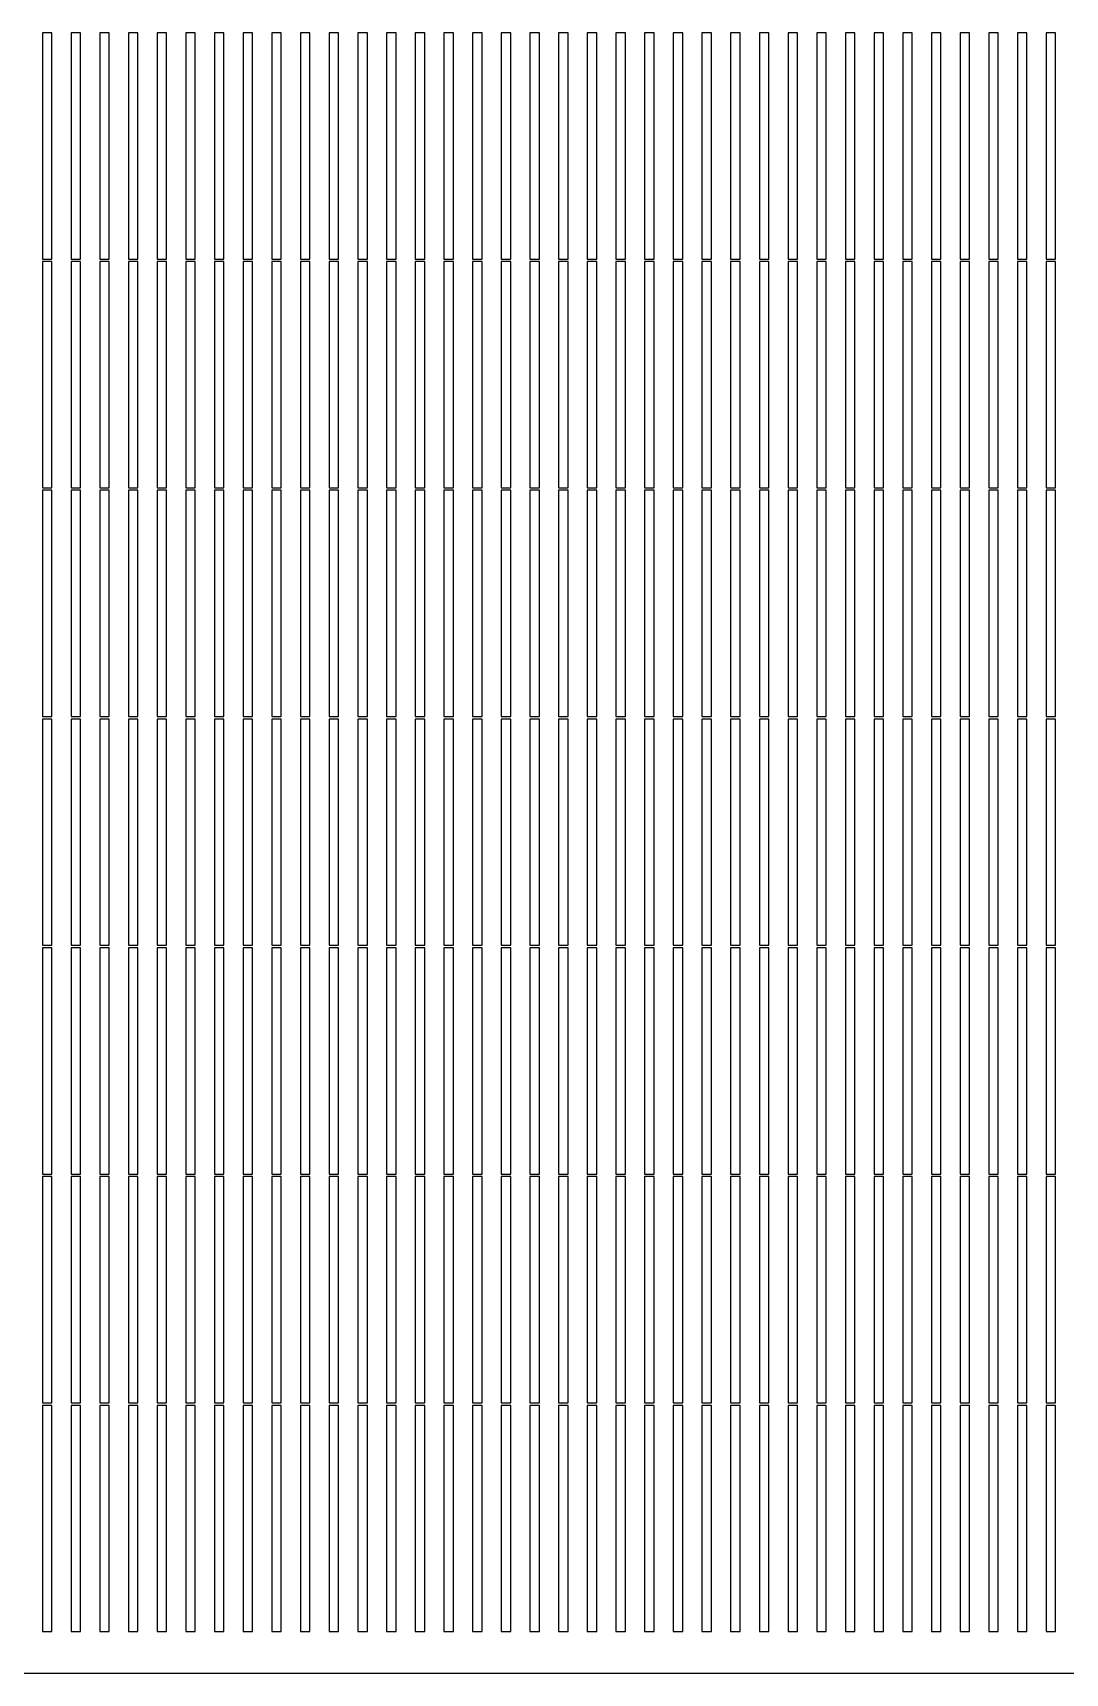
# Model space of a CAD drawing. Header units: metres. Extents: x 570524 to 572472, y 4163279 to 4164690.
# Drawn here: x 571726.2 to 571974.7, y 4163279 to 4163673.7 of the extents above; entities that cross this region are included whole.
import ezdxf

# ---------------------------------------------------------------- set-up
doc = ezdxf.new("R2010")
doc.units = ezdxf.units.M

msp = doc.modelspace()

# ---------------------------------------------------------------- linework, layer by layer
at = {"layer": 'BOUNDARY'}
msp.add_line((570524.239, 4163279.036), (572439.442, 4163279.036), dxfattribs=at)
at = {"layer": 'PV_TABLE'}
for p, q in [((571730.739, 4163673.655), (571728.461, 4163673.655)), ((571728.461, 4163673.655), (571728.461, 4163619.225)), ((571730.739, 4163619.225), (571730.739, 4163673.655)), ((571737.649, 4163673.655), (571735.371, 4163673.655)), ((571735.371, 4163673.655), (571735.371, 4163619.225)), ((571737.649, 4163619.225), (571737.649, 4163673.655)), ((571744.549, 4163673.655), (571742.271, 4163673.655)), ((571742.271, 4163673.655), (571742.271, 4163619.225)), ((571744.549, 4163619.225), (571744.549, 4163673.655)), ((571751.449, 4163673.655), (571749.171, 4163673.655)), ((571749.171, 4163673.655), (571749.171, 4163619.225)), ((571751.449, 4163619.225), (571751.449, 4163673.655)), ((571758.349, 4163673.655), (571756.071, 4163673.655)), ((571756.071, 4163673.655), (571756.071, 4163619.225)), ((571758.349, 4163619.225), (571758.349, 4163673.655)), ((571765.259, 4163673.655), (571762.981, 4163673.655)), ((571762.981, 4163673.655), (571762.981, 4163619.225)), ((571765.259, 4163619.225), (571765.259, 4163673.655)), ((571772.159, 4163673.655), (571769.881, 4163673.655)), ((571769.881, 4163673.655), (571769.881, 4163619.225)), ((571772.159, 4163619.225), (571772.159, 4163673.655)), ((571779.059, 4163673.655), (571776.781, 4163673.655)), ((571776.781, 4163673.655), (571776.781, 4163619.225)), ((571779.059, 4163619.225), (571779.059, 4163673.655)), ((571785.969, 4163673.655), (571783.691, 4163673.655)), ((571783.691, 4163673.655), (571783.691, 4163619.225)), ((571785.969, 4163619.225), (571785.969, 4163673.655)), ((571792.869, 4163673.655), (571790.591, 4163673.655)), ((571790.591, 4163673.655), (571790.591, 4163619.225)), ((571792.869, 4163619.225), (571792.869, 4163673.655)), ((571799.769, 4163673.655), (571797.491, 4163673.655)), ((571797.491, 4163673.655), (571797.491, 4163619.225)), ((571799.769, 4163619.225), (571799.769, 4163673.655)), ((571806.679, 4163673.655), (571804.401, 4163673.655)), ((571804.401, 4163673.655), (571804.401, 4163619.225)), ((571806.679, 4163619.225), (571806.679, 4163673.655)), ((571813.579, 4163673.655), (571811.301, 4163673.655)), ((571811.301, 4163673.655), (571811.301, 4163619.225)), ((571813.579, 4163619.225), (571813.579, 4163673.655)), ((571820.479, 4163673.655), (571818.201, 4163673.655)), ((571818.201, 4163673.655), (571818.201, 4163619.225)), ((571820.479, 4163619.225), (571820.479, 4163673.655)), ((571827.379, 4163673.655), (571825.101, 4163673.655)), ((571825.101, 4163673.655), (571825.101, 4163619.225)), ((571827.379, 4163619.225), (571827.379, 4163673.655)), ((571834.289, 4163673.655), (571832.011, 4163673.655)), ((571832.011, 4163673.655), (571832.011, 4163619.225)), ((571834.289, 4163619.225), (571834.289, 4163673.655)), ((571841.189, 4163673.655), (571838.911, 4163673.655)), ((571838.911, 4163673.655), (571838.911, 4163619.225)), ((571841.189, 4163619.225), (571841.189, 4163673.655)), ((571848.089, 4163673.655), (571845.811, 4163673.655)), ((571845.811, 4163673.655), (571845.811, 4163619.225)), ((571848.089, 4163619.225), (571848.089, 4163673.655)), ((571854.999, 4163673.655), (571852.721, 4163673.655)), ((571852.721, 4163673.655), (571852.721, 4163619.225)), ((571854.999, 4163619.225), (571854.999, 4163673.655)), ((571861.899, 4163673.655), (571859.621, 4163673.655)), ((571859.621, 4163673.655), (571859.621, 4163619.225)), ((571861.899, 4163619.225), (571861.899, 4163673.655)), ((571868.799, 4163673.655), (571866.521, 4163673.655)), ((571866.521, 4163673.655), (571866.521, 4163619.225)), ((571868.799, 4163619.225), (571868.799, 4163673.655)), ((571875.709, 4163673.655), (571873.431, 4163673.655)), ((571873.431, 4163673.655), (571873.431, 4163619.225)), ((571875.709, 4163619.225), (571875.709, 4163673.655)), ((571882.609, 4163673.655), (571880.331, 4163673.655)), ((571880.331, 4163673.655), (571880.331, 4163619.225)), ((571882.609, 4163619.225), (571882.609, 4163673.655)), ((571889.509, 4163673.655), (571887.231, 4163673.655)), ((571887.231, 4163673.655), (571887.231, 4163619.225)), ((571889.509, 4163619.225), (571889.509, 4163673.655)), ((571896.409, 4163673.655), (571894.131, 4163673.655)), ((571894.131, 4163673.655), (571894.131, 4163619.225)), ((571896.409, 4163619.225), (571896.409, 4163673.655)), ((571903.319, 4163673.655), (571901.041, 4163673.655)), ((571901.041, 4163673.655), (571901.041, 4163619.225)), ((571903.319, 4163619.225), (571903.319, 4163673.655)), ((571910.219, 4163673.655), (571907.941, 4163673.655)), ((571907.941, 4163673.655), (571907.941, 4163619.225)), ((571910.219, 4163619.225), (571910.219, 4163673.655)), ((571917.119, 4163673.655), (571914.841, 4163673.655)), ((571914.841, 4163673.655), (571914.841, 4163619.225)), ((571917.119, 4163619.225), (571917.119, 4163673.655)), ((571924.029, 4163673.655), (571921.751, 4163673.655)), ((571921.751, 4163673.655), (571921.751, 4163619.225)), ((571924.029, 4163619.225), (571924.029, 4163673.655)), ((571930.929, 4163673.655), (571928.651, 4163673.655)), ((571928.651, 4163673.655), (571928.651, 4163619.225)), ((571930.929, 4163619.225), (571930.929, 4163673.655)), ((571937.829, 4163673.655), (571935.551, 4163673.655)), ((571935.551, 4163673.655), (571935.551, 4163619.225)), ((571937.829, 4163619.225), (571937.829, 4163673.655)), ((571944.739, 4163673.655), (571942.461, 4163673.655)), ((571942.461, 4163673.655), (571942.461, 4163619.225)), ((571944.739, 4163619.225), (571944.739, 4163673.655)), ((571951.639, 4163673.655), (571949.361, 4163673.655)), ((571949.361, 4163673.655), (571949.361, 4163619.225)), ((571951.639, 4163619.225), (571951.639, 4163673.655)), ((571958.539, 4163673.655), (571956.261, 4163673.655)), ((571956.261, 4163673.655), (571956.261, 4163619.225)), ((571958.539, 4163619.225), (571958.539, 4163673.655)), ((571965.449, 4163673.655), (571963.171, 4163673.655)), ((571963.171, 4163673.655), (571963.171, 4163619.225)), ((571965.449, 4163619.225), (571965.449, 4163673.655)), ((571972.349, 4163673.655), (571970.071, 4163673.655)), ((571970.071, 4163673.655), (571970.071, 4163619.225)), ((571972.349, 4163619.225), (571972.349, 4163673.655)), ((571728.461, 4163619.225), (571730.739, 4163619.225)), ((571730.739, 4163618.625), (571728.461, 4163618.625)), ((571728.461, 4163618.625), (571728.461, 4163564.195)), ((571730.739, 4163564.195), (571730.739, 4163618.625)), ((571735.371, 4163619.225), (571737.649, 4163619.225)), ((571737.649, 4163618.625), (571735.371, 4163618.625)), ((571735.371, 4163618.625), (571735.371, 4163564.195)), ((571737.649, 4163564.195), (571737.649, 4163618.625)), ((571742.271, 4163619.225), (571744.549, 4163619.225)), ((571744.549, 4163618.625), (571742.271, 4163618.625)), ((571742.271, 4163618.625), (571742.271, 4163564.195)), ((571744.549, 4163564.195), (571744.549, 4163618.625)), ((571749.171, 4163619.225), (571751.449, 4163619.225)), ((571751.449, 4163618.625), (571749.171, 4163618.625)), ((571749.171, 4163618.625), (571749.171, 4163564.195)), ((571751.449, 4163564.195), (571751.449, 4163618.625)), ((571756.071, 4163619.225), (571758.349, 4163619.225)), ((571758.349, 4163618.625), (571756.071, 4163618.625)), ((571756.071, 4163618.625), (571756.071, 4163564.195)), ((571758.349, 4163564.195), (571758.349, 4163618.625)), ((571762.981, 4163619.225), (571765.259, 4163619.225)), ((571765.259, 4163618.625), (571762.981, 4163618.625)), ((571762.981, 4163618.625), (571762.981, 4163564.195)), ((571765.259, 4163564.195), (571765.259, 4163618.625)), ((571769.881, 4163619.225), (571772.159, 4163619.225)), ((571772.159, 4163618.625), (571769.881, 4163618.625)), ((571769.881, 4163618.625), (571769.881, 4163564.195)), ((571772.159, 4163564.195), (571772.159, 4163618.625)), ((571776.781, 4163619.225), (571779.059, 4163619.225)), ((571779.059, 4163618.625), (571776.781, 4163618.625)), ((571776.781, 4163618.625), (571776.781, 4163564.195)), ((571779.059, 4163564.195), (571779.059, 4163618.625)), ((571783.691, 4163619.225), (571785.969, 4163619.225)), ((571785.969, 4163618.625), (571783.691, 4163618.625)), ((571783.691, 4163618.625), (571783.691, 4163564.195)), ((571785.969, 4163564.195), (571785.969, 4163618.625)), ((571790.591, 4163619.225), (571792.869, 4163619.225)), ((571792.869, 4163618.625), (571790.591, 4163618.625)), ((571790.591, 4163618.625), (571790.591, 4163564.195)), ((571792.869, 4163564.195), (571792.869, 4163618.625)), ((571797.491, 4163619.225), (571799.769, 4163619.225)), ((571799.769, 4163618.625), (571797.491, 4163618.625)), ((571797.491, 4163618.625), (571797.491, 4163564.195)), ((571799.769, 4163564.195), (571799.769, 4163618.625)), ((571804.401, 4163619.225), (571806.679, 4163619.225)), ((571806.679, 4163618.625), (571804.401, 4163618.625)), ((571804.401, 4163618.625), (571804.401, 4163564.195)), ((571806.679, 4163564.195), (571806.679, 4163618.625)), ((571811.301, 4163619.225), (571813.579, 4163619.225)), ((571813.579, 4163618.625), (571811.301, 4163618.625)), ((571811.301, 4163618.625), (571811.301, 4163564.195)), ((571813.579, 4163564.195), (571813.579, 4163618.625)), ((571818.201, 4163619.225), (571820.479, 4163619.225)), ((571820.479, 4163618.625), (571818.201, 4163618.625)), ((571818.201, 4163618.625), (571818.201, 4163564.195)), ((571820.479, 4163564.195), (571820.479, 4163618.625)), ((571825.101, 4163619.225), (571827.379, 4163619.225)), ((571827.379, 4163618.625), (571825.101, 4163618.625)), ((571825.101, 4163618.625), (571825.101, 4163564.195)), ((571827.379, 4163564.195), (571827.379, 4163618.625)), ((571832.011, 4163619.225), (571834.289, 4163619.225)), ((571834.289, 4163618.625), (571832.011, 4163618.625)), ((571832.011, 4163618.625), (571832.011, 4163564.195)), ((571834.289, 4163564.195), (571834.289, 4163618.625)), ((571838.911, 4163619.225), (571841.189, 4163619.225)), ((571841.189, 4163618.625), (571838.911, 4163618.625)), ((571838.911, 4163618.625), (571838.911, 4163564.195)), ((571841.189, 4163564.195), (571841.189, 4163618.625)), ((571845.811, 4163619.225), (571848.089, 4163619.225)), ((571848.089, 4163618.625), (571845.811, 4163618.625)), ((571845.811, 4163618.625), (571845.811, 4163564.195)), ((571848.089, 4163564.195), (571848.089, 4163618.625)), ((571852.721, 4163619.225), (571854.999, 4163619.225)), ((571854.999, 4163618.625), (571852.721, 4163618.625)), ((571852.721, 4163618.625), (571852.721, 4163564.195)), ((571854.999, 4163564.195), (571854.999, 4163618.625)), ((571859.621, 4163619.225), (571861.899, 4163619.225)), ((571861.899, 4163618.625), (571859.621, 4163618.625)), ((571859.621, 4163618.625), (571859.621, 4163564.195)), ((571861.899, 4163564.195), (571861.899, 4163618.625)), ((571866.521, 4163619.225), (571868.799, 4163619.225)), ((571868.799, 4163618.625), (571866.521, 4163618.625)), ((571866.521, 4163618.625), (571866.521, 4163564.195)), ((571868.799, 4163564.195), (571868.799, 4163618.625)), ((571873.431, 4163619.225), (571875.709, 4163619.225)), ((571875.709, 4163618.625), (571873.431, 4163618.625)), ((571873.431, 4163618.625), (571873.431, 4163564.195)), ((571875.709, 4163564.195), (571875.709, 4163618.625)), ((571880.331, 4163619.225), (571882.609, 4163619.225)), ((571882.609, 4163618.625), (571880.331, 4163618.625)), ((571880.331, 4163618.625), (571880.331, 4163564.195)), ((571882.609, 4163564.195), (571882.609, 4163618.625)), ((571887.231, 4163619.225), (571889.509, 4163619.225)), ((571889.509, 4163618.625), (571887.231, 4163618.625)), ((571887.231, 4163618.625), (571887.231, 4163564.195)), ((571889.509, 4163564.195), (571889.509, 4163618.625)), ((571894.131, 4163619.225), (571896.409, 4163619.225)), ((571896.409, 4163618.625), (571894.131, 4163618.625)), ((571894.131, 4163618.625), (571894.131, 4163564.195)), ((571896.409, 4163564.195), (571896.409, 4163618.625)), ((571901.041, 4163619.225), (571903.319, 4163619.225)), ((571903.319, 4163618.625), (571901.041, 4163618.625)), ((571901.041, 4163618.625), (571901.041, 4163564.195)), ((571903.319, 4163564.195), (571903.319, 4163618.625)), ((571907.941, 4163619.225), (571910.219, 4163619.225)), ((571910.219, 4163618.625), (571907.941, 4163618.625)), ((571907.941, 4163618.625), (571907.941, 4163564.195)), ((571910.219, 4163564.195), (571910.219, 4163618.625)), ((571914.841, 4163619.225), (571917.119, 4163619.225)), ((571917.119, 4163618.625), (571914.841, 4163618.625)), ((571914.841, 4163618.625), (571914.841, 4163564.195)), ((571917.119, 4163564.195), (571917.119, 4163618.625)), ((571921.751, 4163619.225), (571924.029, 4163619.225)), ((571924.029, 4163618.625), (571921.751, 4163618.625)), ((571921.751, 4163618.625), (571921.751, 4163564.195)), ((571924.029, 4163564.195), (571924.029, 4163618.625)), ((571928.651, 4163619.225), (571930.929, 4163619.225)), ((571930.929, 4163618.625), (571928.651, 4163618.625)), ((571928.651, 4163618.625), (571928.651, 4163564.195)), ((571930.929, 4163564.195), (571930.929, 4163618.625)), ((571935.551, 4163619.225), (571937.829, 4163619.225)), ((571937.829, 4163618.625), (571935.551, 4163618.625)), ((571935.551, 4163618.625), (571935.551, 4163564.195)), ((571937.829, 4163564.195), (571937.829, 4163618.625)), ((571942.461, 4163619.225), (571944.739, 4163619.225)), ((571944.739, 4163618.625), (571942.461, 4163618.625)), ((571942.461, 4163618.625), (571942.461, 4163564.195)), ((571944.739, 4163564.195), (571944.739, 4163618.625)), ((571949.361, 4163619.225), (571951.639, 4163619.225)), ((571951.639, 4163618.625), (571949.361, 4163618.625)), ((571949.361, 4163618.625), (571949.361, 4163564.195)), ((571951.639, 4163564.195), (571951.639, 4163618.625)), ((571956.261, 4163619.225), (571958.539, 4163619.225)), ((571958.539, 4163618.625), (571956.261, 4163618.625)), ((571956.261, 4163618.625), (571956.261, 4163564.195)), ((571958.539, 4163564.195), (571958.539, 4163618.625)), ((571963.171, 4163619.225), (571965.449, 4163619.225)), ((571965.449, 4163618.625), (571963.171, 4163618.625)), ((571963.171, 4163618.625), (571963.171, 4163564.195)), ((571965.449, 4163564.195), (571965.449, 4163618.625)), ((571970.071, 4163619.225), (571972.349, 4163619.225)), ((571972.349, 4163618.625), (571970.071, 4163618.625)), ((571970.071, 4163618.625), (571970.071, 4163564.195)), ((571972.349, 4163564.195), (571972.349, 4163618.625)), ((571728.461, 4163564.195), (571730.739, 4163564.195)), ((571730.739, 4163563.595), (571728.461, 4163563.595)), ((571728.461, 4163563.595), (571728.461, 4163509.165)), ((571730.739, 4163509.165), (571730.739, 4163563.595)), ((571735.371, 4163564.195), (571737.649, 4163564.195)), ((571737.649, 4163563.595), (571735.371, 4163563.595)), ((571735.371, 4163563.595), (571735.371, 4163509.165)), ((571737.649, 4163509.165), (571737.649, 4163563.595)), ((571742.271, 4163564.195), (571744.549, 4163564.195)), ((571744.549, 4163563.595), (571742.271, 4163563.595)), ((571742.271, 4163563.595), (571742.271, 4163509.165)), ((571744.549, 4163509.165), (571744.549, 4163563.595)), ((571749.171, 4163564.195), (571751.449, 4163564.195)), ((571751.449, 4163563.595), (571749.171, 4163563.595)), ((571749.171, 4163563.595), (571749.171, 4163509.165)), ((571751.449, 4163509.165), (571751.449, 4163563.595)), ((571756.071, 4163564.195), (571758.349, 4163564.195)), ((571758.349, 4163563.595), (571756.071, 4163563.595)), ((571756.071, 4163563.595), (571756.071, 4163509.165)), ((571758.349, 4163509.165), (571758.349, 4163563.595)), ((571762.981, 4163564.195), (571765.259, 4163564.195)), ((571765.259, 4163563.595), (571762.981, 4163563.595)), ((571762.981, 4163563.595), (571762.981, 4163509.165)), ((571765.259, 4163509.165), (571765.259, 4163563.595)), ((571769.881, 4163564.195), (571772.159, 4163564.195)), ((571772.159, 4163563.595), (571769.881, 4163563.595)), ((571769.881, 4163563.595), (571769.881, 4163509.165)), ((571772.159, 4163509.165), (571772.159, 4163563.595)), ((571776.781, 4163564.195), (571779.059, 4163564.195)), ((571779.059, 4163563.595), (571776.781, 4163563.595)), ((571776.781, 4163563.595), (571776.781, 4163509.165)), ((571779.059, 4163509.165), (571779.059, 4163563.595)), ((571783.691, 4163564.195), (571785.969, 4163564.195)), ((571785.969, 4163563.595), (571783.691, 4163563.595)), ((571783.691, 4163563.595), (571783.691, 4163509.165)), ((571785.969, 4163509.165), (571785.969, 4163563.595)), ((571790.591, 4163564.195), (571792.869, 4163564.195)), ((571792.869, 4163563.595), (571790.591, 4163563.595)), ((571790.591, 4163563.595), (571790.591, 4163509.165)), ((571792.869, 4163509.165), (571792.869, 4163563.595)), ((571797.491, 4163564.195), (571799.769, 4163564.195)), ((571799.769, 4163563.595), (571797.491, 4163563.595)), ((571797.491, 4163563.595), (571797.491, 4163509.165)), ((571799.769, 4163509.165), (571799.769, 4163563.595)), ((571804.401, 4163564.195), (571806.679, 4163564.195)), ((571806.679, 4163563.595), (571804.401, 4163563.595)), ((571804.401, 4163563.595), (571804.401, 4163509.165)), ((571806.679, 4163509.165), (571806.679, 4163563.595)), ((571811.301, 4163564.195), (571813.579, 4163564.195)), ((571813.579, 4163563.595), (571811.301, 4163563.595)), ((571811.301, 4163563.595), (571811.301, 4163509.165)), ((571813.579, 4163509.165), (571813.579, 4163563.595)), ((571818.201, 4163564.195), (571820.479, 4163564.195)), ((571820.479, 4163563.595), (571818.201, 4163563.595)), ((571818.201, 4163563.595), (571818.201, 4163509.165)), ((571820.479, 4163509.165), (571820.479, 4163563.595)), ((571825.101, 4163564.195), (571827.379, 4163564.195)), ((571827.379, 4163563.595), (571825.101, 4163563.595)), ((571825.101, 4163563.595), (571825.101, 4163509.165)), ((571827.379, 4163509.165), (571827.379, 4163563.595)), ((571832.011, 4163564.195), (571834.289, 4163564.195)), ((571834.289, 4163563.595), (571832.011, 4163563.595)), ((571832.011, 4163563.595), (571832.011, 4163509.165)), ((571834.289, 4163509.165), (571834.289, 4163563.595)), ((571838.911, 4163564.195), (571841.189, 4163564.195)), ((571841.189, 4163563.595), (571838.911, 4163563.595)), ((571838.911, 4163563.595), (571838.911, 4163509.165)), ((571841.189, 4163509.165), (571841.189, 4163563.595)), ((571845.811, 4163564.195), (571848.089, 4163564.195)), ((571848.089, 4163563.595), (571845.811, 4163563.595)), ((571845.811, 4163563.595), (571845.811, 4163509.165)), ((571848.089, 4163509.165), (571848.089, 4163563.595)), ((571852.721, 4163564.195), (571854.999, 4163564.195)), ((571854.999, 4163563.595), (571852.721, 4163563.595)), ((571852.721, 4163563.595), (571852.721, 4163509.165)), ((571854.999, 4163509.165), (571854.999, 4163563.595)), ((571859.621, 4163564.195), (571861.899, 4163564.195)), ((571861.899, 4163563.595), (571859.621, 4163563.595)), ((571859.621, 4163563.595), (571859.621, 4163509.165)), ((571861.899, 4163509.165), (571861.899, 4163563.595)), ((571866.521, 4163564.195), (571868.799, 4163564.195)), ((571868.799, 4163563.595), (571866.521, 4163563.595)), ((571866.521, 4163563.595), (571866.521, 4163509.165)), ((571868.799, 4163509.165), (571868.799, 4163563.595)), ((571873.431, 4163564.195), (571875.709, 4163564.195)), ((571875.709, 4163563.595), (571873.431, 4163563.595)), ((571873.431, 4163563.595), (571873.431, 4163509.165)), ((571875.709, 4163509.165), (571875.709, 4163563.595)), ((571880.331, 4163564.195), (571882.609, 4163564.195)), ((571882.609, 4163563.595), (571880.331, 4163563.595)), ((571880.331, 4163563.595), (571880.331, 4163509.165)), ((571882.609, 4163509.165), (571882.609, 4163563.595)), ((571887.231, 4163564.195), (571889.509, 4163564.195)), ((571889.509, 4163563.595), (571887.231, 4163563.595)), ((571887.231, 4163563.595), (571887.231, 4163509.165)), ((571889.509, 4163509.165), (571889.509, 4163563.595)), ((571894.131, 4163564.195), (571896.409, 4163564.195)), ((571896.409, 4163563.595), (571894.131, 4163563.595)), ((571894.131, 4163563.595), (571894.131, 4163509.165)), ((571896.409, 4163509.165), (571896.409, 4163563.595)), ((571901.041, 4163564.195), (571903.319, 4163564.195)), ((571903.319, 4163563.595), (571901.041, 4163563.595)), ((571901.041, 4163563.595), (571901.041, 4163509.165)), ((571903.319, 4163509.165), (571903.319, 4163563.595)), ((571907.941, 4163564.195), (571910.219, 4163564.195)), ((571910.219, 4163563.595), (571907.941, 4163563.595)), ((571907.941, 4163563.595), (571907.941, 4163509.165)), ((571910.219, 4163509.165), (571910.219, 4163563.595)), ((571914.841, 4163564.195), (571917.119, 4163564.195)), ((571917.119, 4163563.595), (571914.841, 4163563.595)), ((571914.841, 4163563.595), (571914.841, 4163509.165)), ((571917.119, 4163509.165), (571917.119, 4163563.595)), ((571921.751, 4163564.195), (571924.029, 4163564.195)), ((571924.029, 4163563.595), (571921.751, 4163563.595)), ((571921.751, 4163563.595), (571921.751, 4163509.165)), ((571924.029, 4163509.165), (571924.029, 4163563.595)), ((571928.651, 4163564.195), (571930.929, 4163564.195)), ((571930.929, 4163563.595), (571928.651, 4163563.595)), ((571928.651, 4163563.595), (571928.651, 4163509.165)), ((571930.929, 4163509.165), (571930.929, 4163563.595)), ((571935.551, 4163564.195), (571937.829, 4163564.195)), ((571937.829, 4163563.595), (571935.551, 4163563.595)), ((571935.551, 4163563.595), (571935.551, 4163509.165)), ((571937.829, 4163509.165), (571937.829, 4163563.595)), ((571942.461, 4163564.195), (571944.739, 4163564.195)), ((571944.739, 4163563.595), (571942.461, 4163563.595)), ((571942.461, 4163563.595), (571942.461, 4163509.165)), ((571944.739, 4163509.165), (571944.739, 4163563.595)), ((571949.361, 4163564.195), (571951.639, 4163564.195)), ((571951.639, 4163563.595), (571949.361, 4163563.595)), ((571949.361, 4163563.595), (571949.361, 4163509.165)), ((571951.639, 4163509.165), (571951.639, 4163563.595)), ((571956.261, 4163564.195), (571958.539, 4163564.195)), ((571958.539, 4163563.595), (571956.261, 4163563.595)), ((571956.261, 4163563.595), (571956.261, 4163509.165)), ((571958.539, 4163509.165), (571958.539, 4163563.595)), ((571963.171, 4163564.195), (571965.449, 4163564.195)), ((571965.449, 4163563.595), (571963.171, 4163563.595)), ((571963.171, 4163563.595), (571963.171, 4163509.165)), ((571965.449, 4163509.165), (571965.449, 4163563.595)), ((571970.071, 4163564.195), (571972.349, 4163564.195)), ((571972.349, 4163563.595), (571970.071, 4163563.595)), ((571970.071, 4163563.595), (571970.071, 4163509.165)), ((571972.349, 4163509.165), (571972.349, 4163563.595)), ((571728.461, 4163509.165), (571730.739, 4163509.165)), ((571730.739, 4163508.565), (571728.461, 4163508.565)), ((571728.461, 4163508.565), (571728.461, 4163454.135)), ((571730.739, 4163454.135), (571730.739, 4163508.565)), ((571735.371, 4163509.165), (571737.649, 4163509.165)), ((571737.649, 4163508.565), (571735.371, 4163508.565)), ((571735.371, 4163508.565), (571735.371, 4163454.135)), ((571737.649, 4163454.135), (571737.649, 4163508.565)), ((571742.271, 4163509.165), (571744.549, 4163509.165)), ((571744.549, 4163508.565), (571742.271, 4163508.565)), ((571742.271, 4163508.565), (571742.271, 4163454.135)), ((571744.549, 4163454.135), (571744.549, 4163508.565)), ((571749.171, 4163509.165), (571751.449, 4163509.165)), ((571751.449, 4163508.565), (571749.171, 4163508.565)), ((571749.171, 4163508.565), (571749.171, 4163454.135)), ((571751.449, 4163454.135), (571751.449, 4163508.565)), ((571756.071, 4163509.165), (571758.349, 4163509.165)), ((571758.349, 4163508.565), (571756.071, 4163508.565)), ((571756.071, 4163508.565), (571756.071, 4163454.135)), ((571758.349, 4163454.135), (571758.349, 4163508.565)), ((571762.981, 4163509.165), (571765.259, 4163509.165)), ((571765.259, 4163508.565), (571762.981, 4163508.565)), ((571762.981, 4163508.565), (571762.981, 4163454.135)), ((571765.259, 4163454.135), (571765.259, 4163508.565)), ((571769.881, 4163509.165), (571772.159, 4163509.165)), ((571772.159, 4163508.565), (571769.881, 4163508.565)), ((571769.881, 4163508.565), (571769.881, 4163454.135)), ((571772.159, 4163454.135), (571772.159, 4163508.565)), ((571776.781, 4163509.165), (571779.059, 4163509.165)), ((571779.059, 4163508.565), (571776.781, 4163508.565)), ((571776.781, 4163508.565), (571776.781, 4163454.135)), ((571779.059, 4163454.135), (571779.059, 4163508.565)), ((571783.691, 4163509.165), (571785.969, 4163509.165)), ((571785.969, 4163508.565), (571783.691, 4163508.565)), ((571783.691, 4163508.565), (571783.691, 4163454.135)), ((571785.969, 4163454.135), (571785.969, 4163508.565)), ((571790.591, 4163509.165), (571792.869, 4163509.165)), ((571792.869, 4163508.565), (571790.591, 4163508.565)), ((571790.591, 4163508.565), (571790.591, 4163454.135)), ((571792.869, 4163454.135), (571792.869, 4163508.565)), ((571797.491, 4163509.165), (571799.769, 4163509.165)), ((571799.769, 4163508.565), (571797.491, 4163508.565)), ((571797.491, 4163508.565), (571797.491, 4163454.135)), ((571799.769, 4163454.135), (571799.769, 4163508.565)), ((571804.401, 4163509.165), (571806.679, 4163509.165)), ((571806.679, 4163508.565), (571804.401, 4163508.565)), ((571804.401, 4163508.565), (571804.401, 4163454.135)), ((571806.679, 4163454.135), (571806.679, 4163508.565)), ((571811.301, 4163509.165), (571813.579, 4163509.165)), ((571813.579, 4163508.565), (571811.301, 4163508.565)), ((571811.301, 4163508.565), (571811.301, 4163454.135)), ((571813.579, 4163454.135), (571813.579, 4163508.565)), ((571818.201, 4163509.165), (571820.479, 4163509.165)), ((571820.479, 4163508.565), (571818.201, 4163508.565)), ((571818.201, 4163508.565), (571818.201, 4163454.135)), ((571820.479, 4163454.135), (571820.479, 4163508.565)), ((571825.101, 4163509.165), (571827.379, 4163509.165)), ((571827.379, 4163508.565), (571825.101, 4163508.565)), ((571825.101, 4163508.565), (571825.101, 4163454.135)), ((571827.379, 4163454.135), (571827.379, 4163508.565)), ((571832.011, 4163509.165), (571834.289, 4163509.165)), ((571834.289, 4163508.565), (571832.011, 4163508.565)), ((571832.011, 4163508.565), (571832.011, 4163454.135)), ((571834.289, 4163454.135), (571834.289, 4163508.565)), ((571838.911, 4163509.165), (571841.189, 4163509.165)), ((571841.189, 4163508.565), (571838.911, 4163508.565)), ((571838.911, 4163508.565), (571838.911, 4163454.135)), ((571841.189, 4163454.135), (571841.189, 4163508.565)), ((571845.811, 4163509.165), (571848.089, 4163509.165)), ((571848.089, 4163508.565), (571845.811, 4163508.565)), ((571845.811, 4163508.565), (571845.811, 4163454.135)), ((571848.089, 4163454.135), (571848.089, 4163508.565)), ((571852.721, 4163509.165), (571854.999, 4163509.165)), ((571854.999, 4163508.565), (571852.721, 4163508.565)), ((571852.721, 4163508.565), (571852.721, 4163454.135)), ((571854.999, 4163454.135), (571854.999, 4163508.565)), ((571859.621, 4163509.165), (571861.899, 4163509.165)), ((571861.899, 4163508.565), (571859.621, 4163508.565)), ((571859.621, 4163508.565), (571859.621, 4163454.135)), ((571861.899, 4163454.135), (571861.899, 4163508.565)), ((571866.521, 4163509.165), (571868.799, 4163509.165)), ((571868.799, 4163508.565), (571866.521, 4163508.565)), ((571866.521, 4163508.565), (571866.521, 4163454.135)), ((571868.799, 4163454.135), (571868.799, 4163508.565)), ((571873.431, 4163509.165), (571875.709, 4163509.165)), ((571875.709, 4163508.565), (571873.431, 4163508.565)), ((571873.431, 4163508.565), (571873.431, 4163454.135)), ((571875.709, 4163454.135), (571875.709, 4163508.565)), ((571880.331, 4163509.165), (571882.609, 4163509.165)), ((571882.609, 4163508.565), (571880.331, 4163508.565)), ((571880.331, 4163508.565), (571880.331, 4163454.135)), ((571882.609, 4163454.135), (571882.609, 4163508.565)), ((571887.231, 4163509.165), (571889.509, 4163509.165)), ((571889.509, 4163508.565), (571887.231, 4163508.565)), ((571887.231, 4163508.565), (571887.231, 4163454.135)), ((571889.509, 4163454.135), (571889.509, 4163508.565)), ((571894.131, 4163509.165), (571896.409, 4163509.165)), ((571896.409, 4163508.565), (571894.131, 4163508.565)), ((571894.131, 4163508.565), (571894.131, 4163454.135)), ((571896.409, 4163454.135), (571896.409, 4163508.565)), ((571901.041, 4163509.165), (571903.319, 4163509.165)), ((571903.319, 4163508.565), (571901.041, 4163508.565)), ((571901.041, 4163508.565), (571901.041, 4163454.135)), ((571903.319, 4163454.135), (571903.319, 4163508.565)), ((571907.941, 4163509.165), (571910.219, 4163509.165)), ((571910.219, 4163508.565), (571907.941, 4163508.565)), ((571907.941, 4163508.565), (571907.941, 4163454.135)), ((571910.219, 4163454.135), (571910.219, 4163508.565)), ((571914.841, 4163509.165), (571917.119, 4163509.165)), ((571917.119, 4163508.565), (571914.841, 4163508.565)), ((571914.841, 4163508.565), (571914.841, 4163454.135)), ((571917.119, 4163454.135), (571917.119, 4163508.565)), ((571921.751, 4163509.165), (571924.029, 4163509.165)), ((571924.029, 4163508.565), (571921.751, 4163508.565)), ((571921.751, 4163508.565), (571921.751, 4163454.135)), ((571924.029, 4163454.135), (571924.029, 4163508.565)), ((571928.651, 4163509.165), (571930.929, 4163509.165)), ((571930.929, 4163508.565), (571928.651, 4163508.565)), ((571928.651, 4163508.565), (571928.651, 4163454.135)), ((571930.929, 4163454.135), (571930.929, 4163508.565)), ((571935.551, 4163509.165), (571937.829, 4163509.165)), ((571937.829, 4163508.565), (571935.551, 4163508.565)), ((571935.551, 4163508.565), (571935.551, 4163454.135)), ((571937.829, 4163454.135), (571937.829, 4163508.565)), ((571942.461, 4163509.165), (571944.739, 4163509.165)), ((571944.739, 4163508.565), (571942.461, 4163508.565)), ((571942.461, 4163508.565), (571942.461, 4163454.135)), ((571944.739, 4163454.135), (571944.739, 4163508.565)), ((571949.361, 4163509.165), (571951.639, 4163509.165)), ((571951.639, 4163508.565), (571949.361, 4163508.565)), ((571949.361, 4163508.565), (571949.361, 4163454.135)), ((571951.639, 4163454.135), (571951.639, 4163508.565)), ((571956.261, 4163509.165), (571958.539, 4163509.165)), ((571958.539, 4163508.565), (571956.261, 4163508.565)), ((571956.261, 4163508.565), (571956.261, 4163454.135)), ((571958.539, 4163454.135), (571958.539, 4163508.565)), ((571963.171, 4163509.165), (571965.449, 4163509.165)), ((571965.449, 4163508.565), (571963.171, 4163508.565)), ((571963.171, 4163508.565), (571963.171, 4163454.135)), ((571965.449, 4163454.135), (571965.449, 4163508.565)), ((571970.071, 4163509.165), (571972.349, 4163509.165)), ((571972.349, 4163508.565), (571970.071, 4163508.565)), ((571970.071, 4163508.565), (571970.071, 4163454.135)), ((571972.349, 4163454.135), (571972.349, 4163508.565)), ((571728.461, 4163454.135), (571730.739, 4163454.135)), ((571730.739, 4163453.535), (571728.461, 4163453.535)), ((571728.461, 4163453.535), (571728.461, 4163399.105)), ((571730.739, 4163399.105), (571730.739, 4163453.535)), ((571735.371, 4163454.135), (571737.649, 4163454.135)), ((571737.649, 4163453.535), (571735.371, 4163453.535)), ((571735.371, 4163453.535), (571735.371, 4163399.105)), ((571737.649, 4163399.105), (571737.649, 4163453.535)), ((571742.271, 4163454.135), (571744.549, 4163454.135)), ((571744.549, 4163453.535), (571742.271, 4163453.535)), ((571742.271, 4163453.535), (571742.271, 4163399.105)), ((571744.549, 4163399.105), (571744.549, 4163453.535)), ((571749.171, 4163454.135), (571751.449, 4163454.135)), ((571751.449, 4163453.535), (571749.171, 4163453.535)), ((571749.171, 4163453.535), (571749.171, 4163399.105)), ((571751.449, 4163399.105), (571751.449, 4163453.535)), ((571756.071, 4163454.135), (571758.349, 4163454.135)), ((571758.349, 4163453.535), (571756.071, 4163453.535)), ((571756.071, 4163453.535), (571756.071, 4163399.105)), ((571758.349, 4163399.105), (571758.349, 4163453.535)), ((571762.981, 4163454.135), (571765.259, 4163454.135)), ((571765.259, 4163453.535), (571762.981, 4163453.535)), ((571762.981, 4163453.535), (571762.981, 4163399.105)), ((571765.259, 4163399.105), (571765.259, 4163453.535)), ((571769.881, 4163454.135), (571772.159, 4163454.135)), ((571772.159, 4163453.535), (571769.881, 4163453.535)), ((571769.881, 4163453.535), (571769.881, 4163399.105)), ((571772.159, 4163399.105), (571772.159, 4163453.535)), ((571776.781, 4163454.135), (571779.059, 4163454.135)), ((571779.059, 4163453.535), (571776.781, 4163453.535)), ((571776.781, 4163453.535), (571776.781, 4163399.105)), ((571779.059, 4163399.105), (571779.059, 4163453.535)), ((571783.691, 4163454.135), (571785.969, 4163454.135)), ((571785.969, 4163453.535), (571783.691, 4163453.535)), ((571783.691, 4163453.535), (571783.691, 4163399.105)), ((571785.969, 4163399.105), (571785.969, 4163453.535)), ((571790.591, 4163454.135), (571792.869, 4163454.135)), ((571792.869, 4163453.535), (571790.591, 4163453.535)), ((571790.591, 4163453.535), (571790.591, 4163399.105)), ((571792.869, 4163399.105), (571792.869, 4163453.535)), ((571797.491, 4163454.135), (571799.769, 4163454.135)), ((571799.769, 4163453.535), (571797.491, 4163453.535)), ((571797.491, 4163453.535), (571797.491, 4163399.105)), ((571799.769, 4163399.105), (571799.769, 4163453.535)), ((571804.401, 4163454.135), (571806.679, 4163454.135)), ((571806.679, 4163453.535), (571804.401, 4163453.535)), ((571804.401, 4163453.535), (571804.401, 4163399.105)), ((571806.679, 4163399.105), (571806.679, 4163453.535)), ((571811.301, 4163454.135), (571813.579, 4163454.135)), ((571813.579, 4163453.535), (571811.301, 4163453.535)), ((571811.301, 4163453.535), (571811.301, 4163399.105)), ((571813.579, 4163399.105), (571813.579, 4163453.535)), ((571818.201, 4163454.135), (571820.479, 4163454.135)), ((571820.479, 4163453.535), (571818.201, 4163453.535)), ((571818.201, 4163453.535), (571818.201, 4163399.105)), ((571820.479, 4163399.105), (571820.479, 4163453.535)), ((571825.101, 4163454.135), (571827.379, 4163454.135)), ((571827.379, 4163453.535), (571825.101, 4163453.535)), ((571825.101, 4163453.535), (571825.101, 4163399.105)), ((571827.379, 4163399.105), (571827.379, 4163453.535)), ((571832.011, 4163454.135), (571834.289, 4163454.135)), ((571834.289, 4163453.535), (571832.011, 4163453.535)), ((571832.011, 4163453.535), (571832.011, 4163399.105)), ((571834.289, 4163399.105), (571834.289, 4163453.535)), ((571838.911, 4163454.135), (571841.189, 4163454.135)), ((571841.189, 4163453.535), (571838.911, 4163453.535)), ((571838.911, 4163453.535), (571838.911, 4163399.105)), ((571841.189, 4163399.105), (571841.189, 4163453.535)), ((571845.811, 4163454.135), (571848.089, 4163454.135)), ((571848.089, 4163453.535), (571845.811, 4163453.535)), ((571845.811, 4163453.535), (571845.811, 4163399.105)), ((571848.089, 4163399.105), (571848.089, 4163453.535)), ((571852.721, 4163454.135), (571854.999, 4163454.135)), ((571854.999, 4163453.535), (571852.721, 4163453.535)), ((571852.721, 4163453.535), (571852.721, 4163399.105)), ((571854.999, 4163399.105), (571854.999, 4163453.535)), ((571859.621, 4163454.135), (571861.899, 4163454.135)), ((571861.899, 4163453.535), (571859.621, 4163453.535)), ((571859.621, 4163453.535), (571859.621, 4163399.105)), ((571861.899, 4163399.105), (571861.899, 4163453.535)), ((571866.521, 4163454.135), (571868.799, 4163454.135)), ((571868.799, 4163453.535), (571866.521, 4163453.535)), ((571866.521, 4163453.535), (571866.521, 4163399.105)), ((571868.799, 4163399.105), (571868.799, 4163453.535)), ((571873.431, 4163454.135), (571875.709, 4163454.135)), ((571875.709, 4163453.535), (571873.431, 4163453.535)), ((571873.431, 4163453.535), (571873.431, 4163399.105)), ((571875.709, 4163399.105), (571875.709, 4163453.535)), ((571880.331, 4163454.135), (571882.609, 4163454.135)), ((571882.609, 4163453.535), (571880.331, 4163453.535)), ((571880.331, 4163453.535), (571880.331, 4163399.105)), ((571882.609, 4163399.105), (571882.609, 4163453.535)), ((571887.231, 4163454.135), (571889.509, 4163454.135)), ((571889.509, 4163453.535), (571887.231, 4163453.535)), ((571887.231, 4163453.535), (571887.231, 4163399.105)), ((571889.509, 4163399.105), (571889.509, 4163453.535)), ((571894.131, 4163454.135), (571896.409, 4163454.135)), ((571896.409, 4163453.535), (571894.131, 4163453.535)), ((571894.131, 4163453.535), (571894.131, 4163399.105)), ((571896.409, 4163399.105), (571896.409, 4163453.535)), ((571901.041, 4163454.135), (571903.319, 4163454.135)), ((571903.319, 4163453.535), (571901.041, 4163453.535)), ((571901.041, 4163453.535), (571901.041, 4163399.105)), ((571903.319, 4163399.105), (571903.319, 4163453.535)), ((571907.941, 4163454.135), (571910.219, 4163454.135)), ((571910.219, 4163453.535), (571907.941, 4163453.535)), ((571907.941, 4163453.535), (571907.941, 4163399.105)), ((571910.219, 4163399.105), (571910.219, 4163453.535)), ((571914.841, 4163454.135), (571917.119, 4163454.135)), ((571917.119, 4163453.535), (571914.841, 4163453.535)), ((571914.841, 4163453.535), (571914.841, 4163399.105)), ((571917.119, 4163399.105), (571917.119, 4163453.535)), ((571921.751, 4163454.135), (571924.029, 4163454.135)), ((571924.029, 4163453.535), (571921.751, 4163453.535)), ((571921.751, 4163453.535), (571921.751, 4163399.105)), ((571924.029, 4163399.105), (571924.029, 4163453.535)), ((571928.651, 4163454.135), (571930.929, 4163454.135)), ((571930.929, 4163453.535), (571928.651, 4163453.535)), ((571928.651, 4163453.535), (571928.651, 4163399.105)), ((571930.929, 4163399.105), (571930.929, 4163453.535)), ((571935.551, 4163454.135), (571937.829, 4163454.135)), ((571937.829, 4163453.535), (571935.551, 4163453.535)), ((571935.551, 4163453.535), (571935.551, 4163399.105)), ((571937.829, 4163399.105), (571937.829, 4163453.535)), ((571942.461, 4163454.135), (571944.739, 4163454.135)), ((571944.739, 4163453.535), (571942.461, 4163453.535)), ((571942.461, 4163453.535), (571942.461, 4163399.105)), ((571944.739, 4163399.105), (571944.739, 4163453.535)), ((571949.361, 4163454.135), (571951.639, 4163454.135)), ((571951.639, 4163453.535), (571949.361, 4163453.535)), ((571949.361, 4163453.535), (571949.361, 4163399.105)), ((571951.639, 4163399.105), (571951.639, 4163453.535)), ((571956.261, 4163454.135), (571958.539, 4163454.135)), ((571958.539, 4163453.535), (571956.261, 4163453.535)), ((571956.261, 4163453.535), (571956.261, 4163399.105)), ((571958.539, 4163399.105), (571958.539, 4163453.535)), ((571963.171, 4163454.135), (571965.449, 4163454.135)), ((571965.449, 4163453.535), (571963.171, 4163453.535)), ((571963.171, 4163453.535), (571963.171, 4163399.105)), ((571965.449, 4163399.105), (571965.449, 4163453.535)), ((571970.071, 4163454.135), (571972.349, 4163454.135)), ((571972.349, 4163453.535), (571970.071, 4163453.535)), ((571970.071, 4163453.535), (571970.071, 4163399.105)), ((571972.349, 4163399.105), (571972.349, 4163453.535)), ((571728.461, 4163399.105), (571730.739, 4163399.105)), ((571730.739, 4163398.495), (571728.461, 4163398.495)), ((571728.461, 4163398.495), (571728.461, 4163344.065)), ((571730.739, 4163344.065), (571730.739, 4163398.495)), ((571735.371, 4163399.105), (571737.649, 4163399.105)), ((571737.649, 4163398.495), (571735.371, 4163398.495)), ((571735.371, 4163398.495), (571735.371, 4163344.065)), ((571737.649, 4163344.065), (571737.649, 4163398.495)), ((571742.271, 4163399.105), (571744.549, 4163399.105)), ((571744.549, 4163398.495), (571742.271, 4163398.495)), ((571742.271, 4163398.495), (571742.271, 4163344.065)), ((571744.549, 4163344.065), (571744.549, 4163398.495)), ((571749.171, 4163399.105), (571751.449, 4163399.105)), ((571751.449, 4163398.495), (571749.171, 4163398.495)), ((571749.171, 4163398.495), (571749.171, 4163344.065)), ((571751.449, 4163344.065), (571751.449, 4163398.495)), ((571756.071, 4163399.105), (571758.349, 4163399.105)), ((571758.349, 4163398.495), (571756.071, 4163398.495)), ((571756.071, 4163398.495), (571756.071, 4163344.065)), ((571758.349, 4163344.065), (571758.349, 4163398.495)), ((571762.981, 4163399.105), (571765.259, 4163399.105)), ((571765.259, 4163398.495), (571762.981, 4163398.495)), ((571762.981, 4163398.495), (571762.981, 4163344.065)), ((571765.259, 4163344.065), (571765.259, 4163398.495)), ((571769.881, 4163399.105), (571772.159, 4163399.105)), ((571772.159, 4163398.495), (571769.881, 4163398.495)), ((571769.881, 4163398.495), (571769.881, 4163344.065)), ((571772.159, 4163344.065), (571772.159, 4163398.495)), ((571776.781, 4163399.105), (571779.059, 4163399.105)), ((571779.059, 4163398.495), (571776.781, 4163398.495)), ((571776.781, 4163398.495), (571776.781, 4163344.065)), ((571779.059, 4163344.065), (571779.059, 4163398.495)), ((571783.691, 4163399.105), (571785.969, 4163399.105)), ((571785.969, 4163398.495), (571783.691, 4163398.495)), ((571783.691, 4163398.495), (571783.691, 4163344.065)), ((571785.969, 4163344.065), (571785.969, 4163398.495)), ((571790.591, 4163399.105), (571792.869, 4163399.105)), ((571792.869, 4163398.495), (571790.591, 4163398.495)), ((571790.591, 4163398.495), (571790.591, 4163344.065)), ((571792.869, 4163344.065), (571792.869, 4163398.495)), ((571797.491, 4163399.105), (571799.769, 4163399.105)), ((571799.769, 4163398.495), (571797.491, 4163398.495)), ((571797.491, 4163398.495), (571797.491, 4163344.065)), ((571799.769, 4163344.065), (571799.769, 4163398.495)), ((571804.401, 4163399.105), (571806.679, 4163399.105)), ((571806.679, 4163398.495), (571804.401, 4163398.495)), ((571804.401, 4163398.495), (571804.401, 4163344.065)), ((571806.679, 4163344.065), (571806.679, 4163398.495)), ((571811.301, 4163399.105), (571813.579, 4163399.105)), ((571813.579, 4163398.495), (571811.301, 4163398.495)), ((571811.301, 4163398.495), (571811.301, 4163344.065)), ((571813.579, 4163344.065), (571813.579, 4163398.495)), ((571818.201, 4163399.105), (571820.479, 4163399.105)), ((571820.479, 4163398.495), (571818.201, 4163398.495)), ((571818.201, 4163398.495), (571818.201, 4163344.065)), ((571820.479, 4163344.065), (571820.479, 4163398.495)), ((571825.101, 4163399.105), (571827.379, 4163399.105)), ((571827.379, 4163398.495), (571825.101, 4163398.495)), ((571825.101, 4163398.495), (571825.101, 4163344.065)), ((571827.379, 4163344.065), (571827.379, 4163398.495)), ((571832.011, 4163399.105), (571834.289, 4163399.105)), ((571834.289, 4163398.495), (571832.011, 4163398.495)), ((571832.011, 4163398.495), (571832.011, 4163344.065)), ((571834.289, 4163344.065), (571834.289, 4163398.495)), ((571838.911, 4163399.105), (571841.189, 4163399.105)), ((571841.189, 4163398.495), (571838.911, 4163398.495)), ((571838.911, 4163398.495), (571838.911, 4163344.065)), ((571841.189, 4163344.065), (571841.189, 4163398.495)), ((571845.811, 4163399.105), (571848.089, 4163399.105)), ((571848.089, 4163398.495), (571845.811, 4163398.495)), ((571845.811, 4163398.495), (571845.811, 4163344.065)), ((571848.089, 4163344.065), (571848.089, 4163398.495)), ((571852.721, 4163399.105), (571854.999, 4163399.105)), ((571854.999, 4163398.495), (571852.721, 4163398.495)), ((571852.721, 4163398.495), (571852.721, 4163344.065)), ((571854.999, 4163344.065), (571854.999, 4163398.495)), ((571859.621, 4163399.105), (571861.899, 4163399.105)), ((571861.899, 4163398.495), (571859.621, 4163398.495)), ((571859.621, 4163398.495), (571859.621, 4163344.065)), ((571861.899, 4163344.065), (571861.899, 4163398.495)), ((571866.521, 4163399.105), (571868.799, 4163399.105)), ((571868.799, 4163398.495), (571866.521, 4163398.495)), ((571866.521, 4163398.495), (571866.521, 4163344.065)), ((571868.799, 4163344.065), (571868.799, 4163398.495)), ((571873.431, 4163399.105), (571875.709, 4163399.105)), ((571875.709, 4163398.495), (571873.431, 4163398.495)), ((571873.431, 4163398.495), (571873.431, 4163344.065)), ((571875.709, 4163344.065), (571875.709, 4163398.495)), ((571880.331, 4163399.105), (571882.609, 4163399.105)), ((571882.609, 4163398.495), (571880.331, 4163398.495)), ((571880.331, 4163398.495), (571880.331, 4163344.065)), ((571882.609, 4163344.065), (571882.609, 4163398.495)), ((571887.231, 4163399.105), (571889.509, 4163399.105)), ((571889.509, 4163398.495), (571887.231, 4163398.495)), ((571887.231, 4163398.495), (571887.231, 4163344.065)), ((571889.509, 4163344.065), (571889.509, 4163398.495)), ((571894.131, 4163399.105), (571896.409, 4163399.105)), ((571896.409, 4163398.495), (571894.131, 4163398.495)), ((571894.131, 4163398.495), (571894.131, 4163344.065)), ((571896.409, 4163344.065), (571896.409, 4163398.495)), ((571901.041, 4163399.105), (571903.319, 4163399.105)), ((571903.319, 4163398.495), (571901.041, 4163398.495)), ((571901.041, 4163398.495), (571901.041, 4163344.065)), ((571903.319, 4163344.065), (571903.319, 4163398.495)), ((571907.941, 4163399.105), (571910.219, 4163399.105)), ((571910.219, 4163398.495), (571907.941, 4163398.495)), ((571907.941, 4163398.495), (571907.941, 4163344.065)), ((571910.219, 4163344.065), (571910.219, 4163398.495)), ((571914.841, 4163399.105), (571917.119, 4163399.105)), ((571917.119, 4163398.495), (571914.841, 4163398.495)), ((571914.841, 4163398.495), (571914.841, 4163344.065)), ((571917.119, 4163344.065), (571917.119, 4163398.495)), ((571921.751, 4163399.105), (571924.029, 4163399.105)), ((571924.029, 4163398.495), (571921.751, 4163398.495)), ((571921.751, 4163398.495), (571921.751, 4163344.065)), ((571924.029, 4163344.065), (571924.029, 4163398.495)), ((571928.651, 4163399.105), (571930.929, 4163399.105)), ((571930.929, 4163398.495), (571928.651, 4163398.495)), ((571928.651, 4163398.495), (571928.651, 4163344.065)), ((571930.929, 4163344.065), (571930.929, 4163398.495)), ((571935.551, 4163399.105), (571937.829, 4163399.105)), ((571937.829, 4163398.495), (571935.551, 4163398.495)), ((571935.551, 4163398.495), (571935.551, 4163344.065)), ((571937.829, 4163344.065), (571937.829, 4163398.495)), ((571942.461, 4163399.105), (571944.739, 4163399.105)), ((571944.739, 4163398.495), (571942.461, 4163398.495)), ((571942.461, 4163398.495), (571942.461, 4163344.065)), ((571944.739, 4163344.065), (571944.739, 4163398.495)), ((571949.361, 4163399.105), (571951.639, 4163399.105)), ((571951.639, 4163398.495), (571949.361, 4163398.495)), ((571949.361, 4163398.495), (571949.361, 4163344.065)), ((571951.639, 4163344.065), (571951.639, 4163398.495)), ((571956.261, 4163399.105), (571958.539, 4163399.105)), ((571958.539, 4163398.495), (571956.261, 4163398.495)), ((571956.261, 4163398.495), (571956.261, 4163344.065)), ((571958.539, 4163344.065), (571958.539, 4163398.495)), ((571963.171, 4163399.105), (571965.449, 4163399.105)), ((571965.449, 4163398.495), (571963.171, 4163398.495)), ((571963.171, 4163398.495), (571963.171, 4163344.065)), ((571965.449, 4163344.065), (571965.449, 4163398.495)), ((571970.071, 4163399.105), (571972.349, 4163399.105)), ((571972.349, 4163398.495), (571970.071, 4163398.495)), ((571970.071, 4163398.495), (571970.071, 4163344.065)), ((571972.349, 4163344.065), (571972.349, 4163398.495)), ((571728.461, 4163344.065), (571730.739, 4163344.065)), ((571730.739, 4163343.465), (571728.461, 4163343.465)), ((571728.461, 4163343.465), (571728.461, 4163289.035)), ((571730.739, 4163289.035), (571730.739, 4163343.465)), ((571735.371, 4163344.065), (571737.649, 4163344.065)), ((571737.649, 4163343.465), (571735.371, 4163343.465)), ((571735.371, 4163343.465), (571735.371, 4163289.035)), ((571737.649, 4163289.035), (571737.649, 4163343.465)), ((571742.271, 4163344.065), (571744.549, 4163344.065)), ((571744.549, 4163343.465), (571742.271, 4163343.465)), ((571742.271, 4163343.465), (571742.271, 4163289.035)), ((571744.549, 4163289.035), (571744.549, 4163343.465)), ((571749.171, 4163344.065), (571751.449, 4163344.065)), ((571751.449, 4163343.465), (571749.171, 4163343.465)), ((571749.171, 4163343.465), (571749.171, 4163289.035)), ((571751.449, 4163289.035), (571751.449, 4163343.465)), ((571756.071, 4163344.065), (571758.349, 4163344.065)), ((571758.349, 4163343.465), (571756.071, 4163343.465)), ((571756.071, 4163343.465), (571756.071, 4163289.035)), ((571758.349, 4163289.035), (571758.349, 4163343.465)), ((571762.981, 4163344.065), (571765.259, 4163344.065)), ((571765.259, 4163343.465), (571762.981, 4163343.465)), ((571762.981, 4163343.465), (571762.981, 4163289.035)), ((571765.259, 4163289.035), (571765.259, 4163343.465)), ((571769.881, 4163344.065), (571772.159, 4163344.065)), ((571772.159, 4163343.465), (571769.881, 4163343.465)), ((571769.881, 4163343.465), (571769.881, 4163289.035)), ((571772.159, 4163289.035), (571772.159, 4163343.465)), ((571776.781, 4163344.065), (571779.059, 4163344.065)), ((571779.059, 4163343.465), (571776.781, 4163343.465)), ((571776.781, 4163343.465), (571776.781, 4163289.035)), ((571779.059, 4163289.035), (571779.059, 4163343.465)), ((571783.691, 4163344.065), (571785.969, 4163344.065)), ((571785.969, 4163343.465), (571783.691, 4163343.465)), ((571783.691, 4163343.465), (571783.691, 4163289.035)), ((571785.969, 4163289.035), (571785.969, 4163343.465)), ((571790.591, 4163344.065), (571792.869, 4163344.065)), ((571792.869, 4163343.465), (571790.591, 4163343.465)), ((571790.591, 4163343.465), (571790.591, 4163289.035)), ((571792.869, 4163289.035), (571792.869, 4163343.465)), ((571797.491, 4163344.065), (571799.769, 4163344.065)), ((571799.769, 4163343.465), (571797.491, 4163343.465)), ((571797.491, 4163343.465), (571797.491, 4163289.035)), ((571799.769, 4163289.035), (571799.769, 4163343.465)), ((571804.401, 4163344.065), (571806.679, 4163344.065)), ((571806.679, 4163343.465), (571804.401, 4163343.465)), ((571804.401, 4163343.465), (571804.401, 4163289.035)), ((571806.679, 4163289.035), (571806.679, 4163343.465)), ((571811.301, 4163344.065), (571813.579, 4163344.065)), ((571813.579, 4163343.465), (571811.301, 4163343.465)), ((571811.301, 4163343.465), (571811.301, 4163289.035)), ((571813.579, 4163289.035), (571813.579, 4163343.465)), ((571818.201, 4163344.065), (571820.479, 4163344.065)), ((571820.479, 4163343.465), (571818.201, 4163343.465)), ((571818.201, 4163343.465), (571818.201, 4163289.035)), ((571820.479, 4163289.035), (571820.479, 4163343.465)), ((571825.101, 4163344.065), (571827.379, 4163344.065)), ((571827.379, 4163343.465), (571825.101, 4163343.465)), ((571825.101, 4163343.465), (571825.101, 4163289.035)), ((571827.379, 4163289.035), (571827.379, 4163343.465)), ((571832.011, 4163344.065), (571834.289, 4163344.065)), ((571834.289, 4163343.465), (571832.011, 4163343.465)), ((571832.011, 4163343.465), (571832.011, 4163289.035)), ((571834.289, 4163289.035), (571834.289, 4163343.465)), ((571838.911, 4163344.065), (571841.189, 4163344.065)), ((571841.189, 4163343.465), (571838.911, 4163343.465)), ((571838.911, 4163343.465), (571838.911, 4163289.035)), ((571841.189, 4163289.035), (571841.189, 4163343.465)), ((571845.811, 4163344.065), (571848.089, 4163344.065)), ((571848.089, 4163343.465), (571845.811, 4163343.465)), ((571845.811, 4163343.465), (571845.811, 4163289.035)), ((571848.089, 4163289.035), (571848.089, 4163343.465)), ((571852.721, 4163344.065), (571854.999, 4163344.065)), ((571854.999, 4163343.465), (571852.721, 4163343.465)), ((571852.721, 4163343.465), (571852.721, 4163289.035)), ((571854.999, 4163289.035), (571854.999, 4163343.465)), ((571859.621, 4163344.065), (571861.899, 4163344.065)), ((571861.899, 4163343.465), (571859.621, 4163343.465)), ((571859.621, 4163343.465), (571859.621, 4163289.035)), ((571861.899, 4163289.035), (571861.899, 4163343.465)), ((571866.521, 4163344.065), (571868.799, 4163344.065)), ((571868.799, 4163343.465), (571866.521, 4163343.465)), ((571866.521, 4163343.465), (571866.521, 4163289.035)), ((571868.799, 4163289.035), (571868.799, 4163343.465)), ((571873.431, 4163344.065), (571875.709, 4163344.065)), ((571875.709, 4163343.465), (571873.431, 4163343.465)), ((571873.431, 4163343.465), (571873.431, 4163289.035)), ((571875.709, 4163289.035), (571875.709, 4163343.465)), ((571880.331, 4163344.065), (571882.609, 4163344.065)), ((571882.609, 4163343.465), (571880.331, 4163343.465)), ((571880.331, 4163343.465), (571880.331, 4163289.035)), ((571882.609, 4163289.035), (571882.609, 4163343.465)), ((571887.231, 4163344.065), (571889.509, 4163344.065)), ((571889.509, 4163343.465), (571887.231, 4163343.465)), ((571887.231, 4163343.465), (571887.231, 4163289.035)), ((571889.509, 4163289.035), (571889.509, 4163343.465)), ((571894.131, 4163344.065), (571896.409, 4163344.065)), ((571896.409, 4163343.465), (571894.131, 4163343.465)), ((571894.131, 4163343.465), (571894.131, 4163289.035)), ((571896.409, 4163289.035), (571896.409, 4163343.465)), ((571901.041, 4163344.065), (571903.319, 4163344.065)), ((571903.319, 4163343.465), (571901.041, 4163343.465)), ((571901.041, 4163343.465), (571901.041, 4163289.035)), ((571903.319, 4163289.035), (571903.319, 4163343.465)), ((571907.941, 4163344.065), (571910.219, 4163344.065)), ((571910.219, 4163343.465), (571907.941, 4163343.465)), ((571907.941, 4163343.465), (571907.941, 4163289.035)), ((571910.219, 4163289.035), (571910.219, 4163343.465)), ((571914.841, 4163344.065), (571917.119, 4163344.065)), ((571917.119, 4163343.465), (571914.841, 4163343.465)), ((571914.841, 4163343.465), (571914.841, 4163289.035)), ((571917.119, 4163289.035), (571917.119, 4163343.465)), ((571921.751, 4163344.065), (571924.029, 4163344.065)), ((571924.029, 4163343.465), (571921.751, 4163343.465)), ((571921.751, 4163343.465), (571921.751, 4163289.035)), ((571924.029, 4163289.035), (571924.029, 4163343.465)), ((571928.651, 4163344.065), (571930.929, 4163344.065)), ((571930.929, 4163343.465), (571928.651, 4163343.465)), ((571928.651, 4163343.465), (571928.651, 4163289.035)), ((571930.929, 4163289.035), (571930.929, 4163343.465)), ((571935.551, 4163344.065), (571937.829, 4163344.065)), ((571937.829, 4163343.465), (571935.551, 4163343.465)), ((571935.551, 4163343.465), (571935.551, 4163289.035)), ((571937.829, 4163289.035), (571937.829, 4163343.465)), ((571942.461, 4163344.065), (571944.739, 4163344.065)), ((571944.739, 4163343.465), (571942.461, 4163343.465)), ((571942.461, 4163343.465), (571942.461, 4163289.035)), ((571944.739, 4163289.035), (571944.739, 4163343.465)), ((571949.361, 4163344.065), (571951.639, 4163344.065)), ((571951.639, 4163343.465), (571949.361, 4163343.465)), ((571949.361, 4163343.465), (571949.361, 4163289.035)), ((571951.639, 4163289.035), (571951.639, 4163343.465)), ((571956.261, 4163344.065), (571958.539, 4163344.065)), ((571958.539, 4163343.465), (571956.261, 4163343.465)), ((571956.261, 4163343.465), (571956.261, 4163289.035)), ((571958.539, 4163289.035), (571958.539, 4163343.465)), ((571963.171, 4163344.065), (571965.449, 4163344.065)), ((571965.449, 4163343.465), (571963.171, 4163343.465)), ((571963.171, 4163343.465), (571963.171, 4163289.035)), ((571965.449, 4163289.035), (571965.449, 4163343.465)), ((571970.071, 4163344.065), (571972.349, 4163344.065)), ((571972.349, 4163343.465), (571970.071, 4163343.465)), ((571970.071, 4163343.465), (571970.071, 4163289.035)), ((571972.349, 4163289.035), (571972.349, 4163343.465)), ((571728.461, 4163289.035), (571730.739, 4163289.035)), ((571735.371, 4163289.035), (571737.649, 4163289.035)), ((571742.271, 4163289.035), (571744.549, 4163289.035)), ((571749.171, 4163289.035), (571751.449, 4163289.035)), ((571756.071, 4163289.035), (571758.349, 4163289.035)), ((571762.981, 4163289.035), (571765.259, 4163289.035)), ((571769.881, 4163289.035), (571772.159, 4163289.035)), ((571776.781, 4163289.035), (571779.059, 4163289.035)), ((571783.691, 4163289.035), (571785.969, 4163289.035)), ((571790.591, 4163289.035), (571792.869, 4163289.035)), ((571797.491, 4163289.035), (571799.769, 4163289.035)), ((571804.401, 4163289.035), (571806.679, 4163289.035)), ((571811.301, 4163289.035), (571813.579, 4163289.035)), ((571818.201, 4163289.035), (571820.479, 4163289.035)), ((571825.101, 4163289.035), (571827.379, 4163289.035)), ((571832.011, 4163289.035), (571834.289, 4163289.035)), ((571838.911, 4163289.035), (571841.189, 4163289.035)), ((571845.811, 4163289.035), (571848.089, 4163289.035)), ((571852.721, 4163289.035), (571854.999, 4163289.035)), ((571859.621, 4163289.035), (571861.899, 4163289.035)), ((571866.521, 4163289.035), (571868.799, 4163289.035)), ((571873.431, 4163289.035), (571875.709, 4163289.035)), ((571880.331, 4163289.035), (571882.609, 4163289.035)), ((571887.231, 4163289.035), (571889.509, 4163289.035)), ((571894.131, 4163289.035), (571896.409, 4163289.035)), ((571901.041, 4163289.035), (571903.319, 4163289.035)), ((571907.941, 4163289.035), (571910.219, 4163289.035)), ((571914.841, 4163289.035), (571917.119, 4163289.035)), ((571921.751, 4163289.035), (571924.029, 4163289.035)), ((571928.651, 4163289.035), (571930.929, 4163289.035)), ((571935.551, 4163289.035), (571937.829, 4163289.035)), ((571942.461, 4163289.035), (571944.739, 4163289.035)), ((571949.361, 4163289.035), (571951.639, 4163289.035)), ((571956.261, 4163289.035), (571958.539, 4163289.035)), ((571963.171, 4163289.035), (571965.449, 4163289.035)), ((571970.071, 4163289.035), (571972.349, 4163289.035))]:
    msp.add_line(p, q, dxfattribs=at)

doc.saveas('drawing.dxf')
